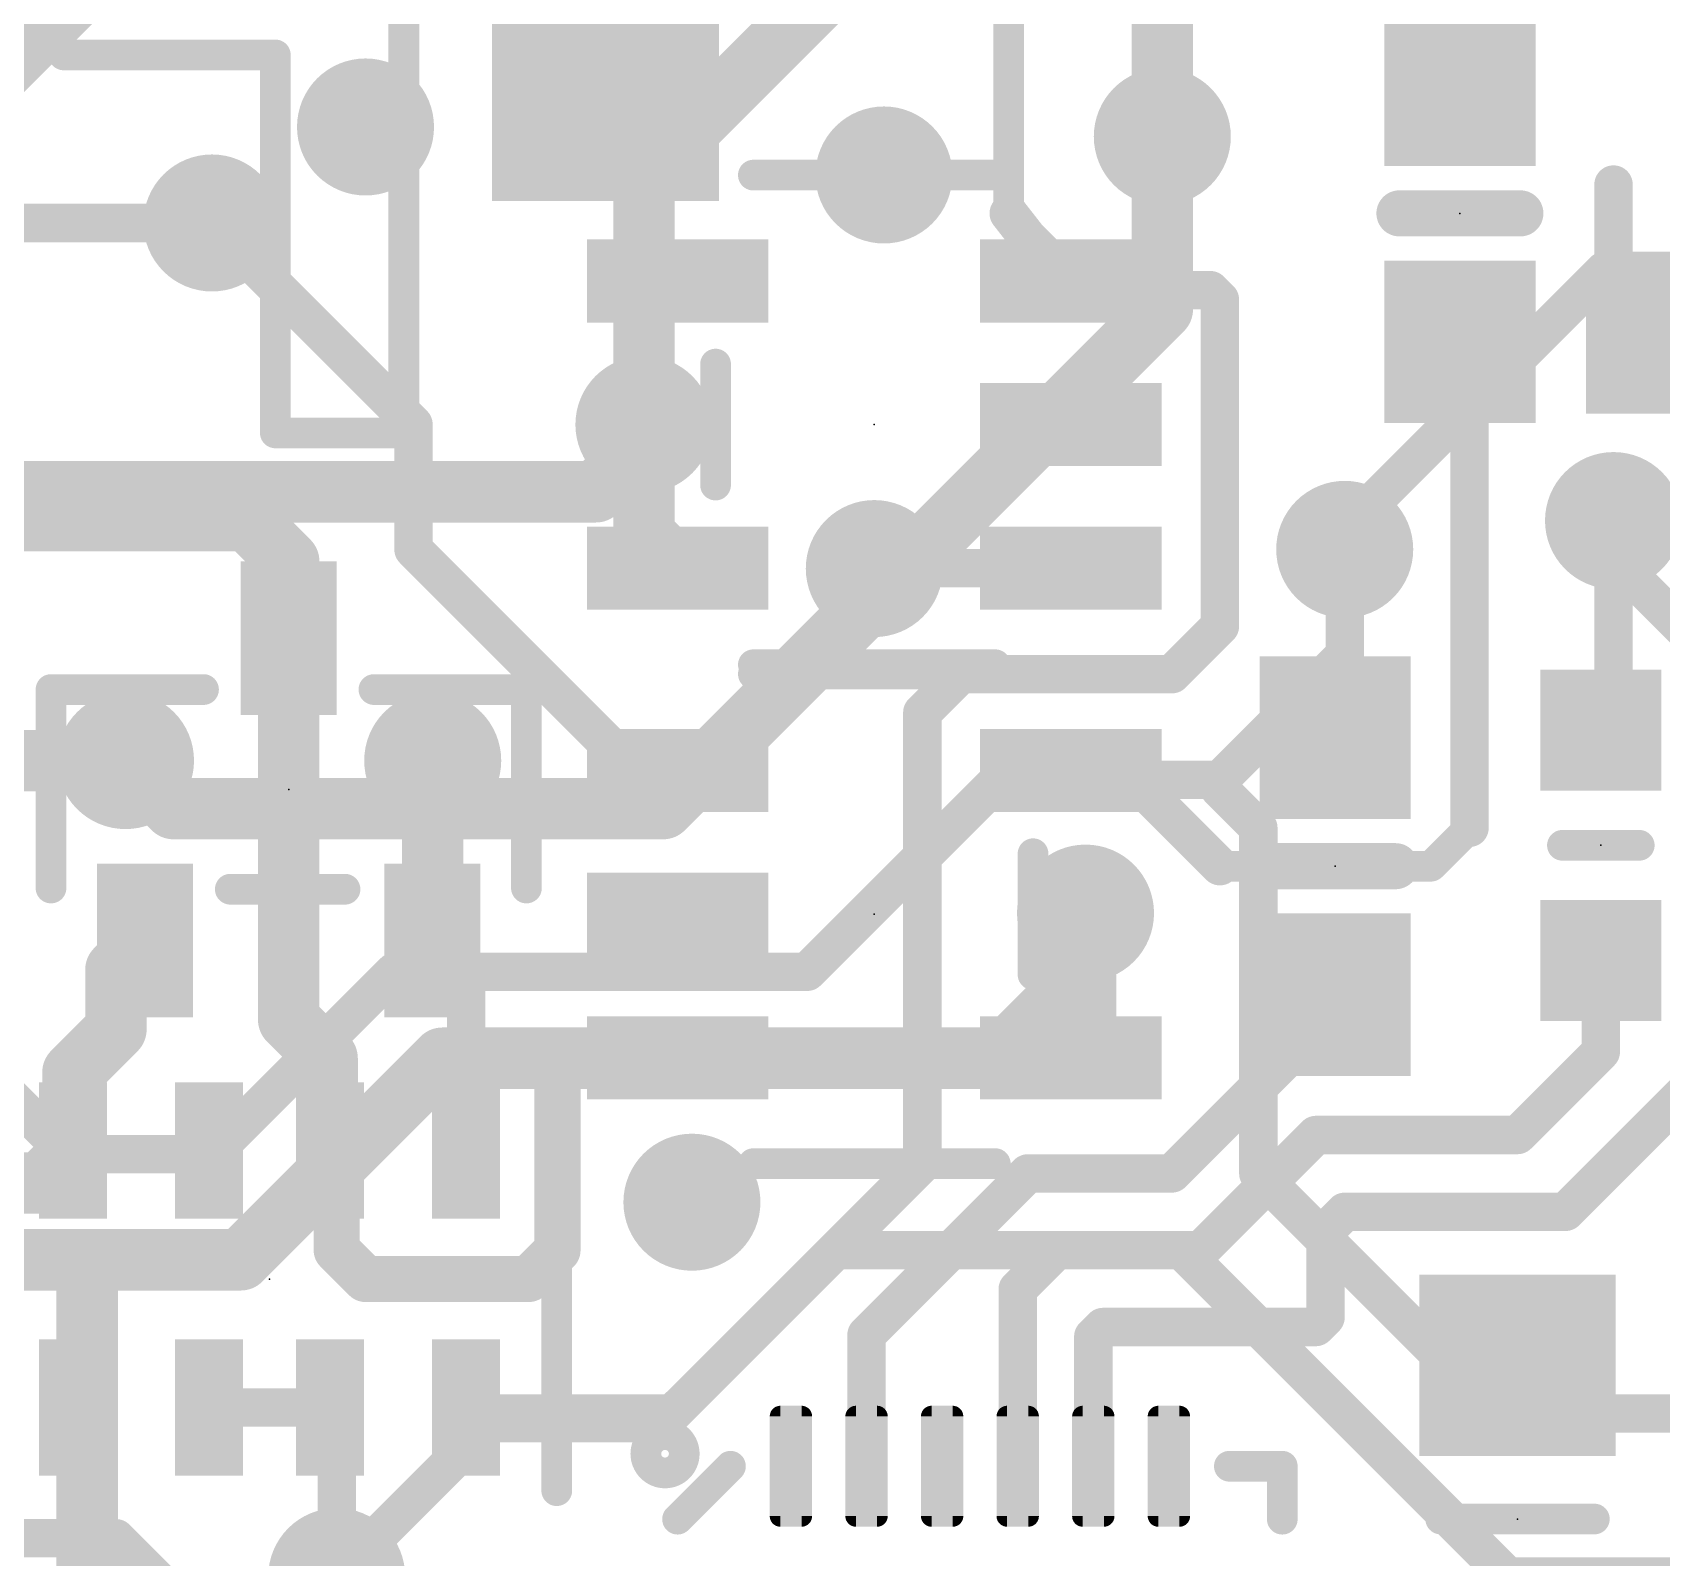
# Model space of a CAD drawing. Extents: x -6.8 to 60.3, y -8.9 to 34.9.
# Drawn here: x 12.34 to 23.11, y 7.37 to 17.45 of the extents above; entities that cross this region are included whole.
import ezdxf

# ---------------------------------------------------------------- set-up
doc = ezdxf.new("R2010")
doc.units = 0
for name, color, linetype in [('1', 12, 'CONTINUOUS'), ('16', 132, 'CONTINUOUS'), ('18', 110, 'CONTINUOUS'), ('21', 40, 'CONTINUOUS'), ('23', 40, 'CONTINUOUS')]:
    doc.layers.add(name, color=color, linetype=linetype)

# ---------------------------------------------------------------- blocks, each defined once
blk = doc.blocks.new('RECT')
blk.add_solid([(-0.5, -0.5), (0.5, -0.5), (-0.5, 0.5), (0.5, 0.5)])
blk = doc.blocks.new('RECT128000X44800R50')
at = {"const_width": 0.07}
blk.add_lwpolyline([(0.365, -0.07), (0.365, 0.07, 0.4142), (0.33, 0.105), (-0.33, 0.105, 0.4142), (-0.365, 0.07), (-0.365, -0.07, 0.4142), (-0.33, -0.105), (0.33, -0.105, 0.4142)], format="xyb", close=True, dxfattribs=at)
blk.add_solid([(-0.3475, -0.0875), (0.3475, -0.0875), (-0.3475, 0.0875), (0.3475, 0.0875)])
blk = doc.blocks.new('ROUNDV')
at = {"const_width": 0.5}
blk.add_lwpolyline([(0, -0.25, 1), (0, 0.25, 1), (0, -0.25)], format="xyb", dxfattribs=at)

msp = doc.modelspace()

# ---------------------------------------------------------------- linework, layer by layer
at = {"layer": '1'}
for points, const_width in [([(18.796, 16.256), (18.796, 20.828)], 0.2032), ([(21.7805, 17.106), (21.7805, 18.2905)], 0.254), ([(11.684, 16.891), (12.7, 17.907)], 0.6096), ([(19.812, 18.05), (19.812, 16.764)], 0.4064), ([(16.129, 16.957), (16.576, 16.957)], 0.254), ([(22.7965, 15.4305), (22.7965, 16.4465)], 0.254), ([(18.796, 16.256), (18.923, 16.0931)], 0.254), ([(13.5255, 16.1925), (14.859, 14.859)], 0.254), ([(18.923, 16.0931), (19.2071, 15.809)], 0.254), ([(19.2071, 15.9385), (19.2071, 15.809)], 0.254), ([(19.1461, 15.875), (19.2071, 15.809)], 0.254), ([(19.3951, 15.748), (19.2071, 15.809)], 0.254), ([(19.3951, 15.748), (20.1295, 15.748)], 0.254), ([(20.1295, 15.748), (20.193, 15.6845)], 0.254), ([(20.193, 13.5255), (20.193, 15.6845)], 0.254), ([(21.844, 15.3425), (21.7805, 15.406)], 0.254), ([(23.153, 15.4305), (22.7965, 15.4305)], 0.254), ([(21.844, 12.192), (21.844, 15.3425)], 0.254), ([(14.859, 14.859), (14.859, 14.0335)], 0.254), ([(16.383, 14.1329), (16.383, 14.859)], 0.4064), ([(19.2071, 14.859), (19.4945, 14.859)], 0.4064), ([(13.764, 14.2235), (11.9385, 14.2235)], 0.4064), ([(13.764, 14.2235), (14.0335, 13.954)], 0.4064), ([(16.383, 14.1329), (16.6069, 13.909)], 0.4064), ([(22.7965, 12.9219), (22.7965, 14.224)], 0.254), ([(14.0335, 13.954), (14.0335, 13.446)], 0.4064), ([(14.859, 14.0335), (16.2585, 12.634)], 0.254), ([(21.0185, 12.8515), (21.0185, 14.0335)], 0.254), ([(18.0365, 13.909), (17.907, 13.9065)], 0.254), ([(19.0525, 13.909), (18.0365, 13.909)], 0.254), ([(19.2071, 13.909), (19.0525, 13.909)], 0.3048), ([(14.0335, 13.446), (14.0335, 10.922)], 0.4064), ([(19.8755, 13.208), (20.193, 13.5255)], 0.254), ([(18.2245, 12.954), (18.4785, 13.208)], 0.254), ([(18.4785, 13.208), (19.8755, 13.208)], 0.254), ([(18.2245, 9.9695), (18.2245, 12.954)], 0.254), ([(22.7127, 12.8381), (22.7965, 12.9219)], 0.254), ([(20.955, 12.788), (21.0185, 12.8515)], 0.254), ([(12.01, 12.6365), (12.954, 12.6365)], 0.4064), ([(14.986, 11.5755), (14.986, 12.6365)], 0.4064), ([(16.2585, 12.634), (16.2894, 12.5705)], 0.254), ([(16.2894, 12.5705), (16.6069, 12.5705)], 0.254), ([(19.2071, 12.5705), (19.5605, 12.5705)], 0.254), ([(19.5605, 12.5705), (20.193, 11.938)], 0.254), ([(21.59, 11.938), (21.844, 12.192)], 0.2032), ([(20.193, 11.938), (21.59, 11.938)], 0.2032), ([(14.9835, 11.446), (14.986, 11.5755)], 0.4064), ([(19.304, 10.7674), (19.304, 11.6277)], 0.4064), ([(12.8905, 11.253), (13.0835, 11.446)], 0.4064), ([(14.9835, 11.446), (15.2065, 11.223)], 0.254), ([(12.8905, 10.8585), (12.8905, 11.253)], 0.4064), ([(22.7127, 10.7112), (22.7127, 11.3141)], 0.254), ([(15.2065, 11.223), (15.2065, 10.0575)], 0.254), ([(20.955, 10.9855), (20.955, 11.088)], 0.254), ([(22.479, 9.652), (24.003, 11.176)], 0.254), ([(14.0335, 10.922), (14.2875, 10.668)], 0.4064), ([(19.8755, 9.906), (20.955, 10.9855)], 0.254), ([(12.6065, 10.5745), (12.8905, 10.8585)], 0.4064), ([(19.2071, 10.6705), (19.304, 10.7674)], 0.4064), ([(12.6065, 10.0575), (12.6065, 10.5745)], 0.4064), ([(14.2875, 10.668), (14.2875, 10.16)], 0.4064), ([(15.8115, 10.541), (15.9385, 10.668)], 0.3048), ([(15.9385, 10.668), (16.6044, 10.668)], 0.3048), ([(16.6044, 10.668), (16.6069, 10.6705)], 0.3048), ([(22.1615, 10.16), (22.7127, 10.7112)], 0.254), ([(15.8115, 9.398), (15.8115, 10.541)], 0.3048), ([(14.2875, 10.16), (14.2875, 10.013)], 0.4064), ([(12.6065, 10.0575), (12.3915, 9.8425)], 0.4064), ([(14.3065, 10.141), (14.2875, 10.16)], 0.3048), ([(14.3065, 10.0575), (14.3065, 10.141)], 0.3048), ([(20.066, 9.398), (20.828, 10.16)], 0.254), ([(20.828, 10.16), (22.1615, 10.16)], 0.254), ([(14.351, 10.013), (14.3065, 10.0575)], 0.3048), ([(14.351, 9.398), (14.351, 10.013)], 0.3048), ([(12.3915, 9.8425), (11.2395, 9.8425)], 0.4064), ([(18.2245, 9.9695), (16.637, 8.382)], 0.254), ([(18.923, 9.906), (17.8555, 8.8385)], 0.254), ([(18.923, 9.906), (19.8755, 9.906)], 0.254), ([(20.8915, 9.525), (21.0185, 9.652)], 0.254), ([(21.0185, 9.652), (22.479, 9.652)], 0.254), ([(20.8915, 8.9535), (20.8915, 9.525)], 0.254), ([(14.5415, 9.2075), (14.351, 9.398)], 0.3048), ([(15.621, 9.2075), (15.8115, 9.398)], 0.3048), ([(18.8555, 9.14), (19.1135, 9.398)], 0.254), ([(19.1135, 9.398), (20.066, 9.398)], 0.254), ([(15.621, 9.2075), (14.5415, 9.2075)], 0.3048), ([(18.8555, 7.969), (18.8555, 9.14)], 0.254), ([(20.828, 8.89), (20.8915, 8.9535)], 0.254), ([(17.8555, 8.8385), (17.8555, 7.969)], 0.254), ([(19.419, 8.89), (19.3555, 8.8265)], 0.254), ([(19.3555, 8.8265), (19.3555, 7.969)], 0.254), ([(19.419, 8.89), (20.828, 8.89)], 0.254), ([(13.5065, 8.3575), (14.3065, 8.3575)], 0.254), ([(14.3065, 8.3575), (14.351, 8.313)], 0.254), ([(14.351, 8.313), (14.351, 7.239)], 0.254), ([(15.24, 8.3575), (15.2065, 8.3575)], 0.254), ([(15.24, 8.3185), (15.24, 8.3575)], 0.254), ([(16.5645, 8.3185), (15.24, 8.3185)], 0.254), ([(16.637, 8.382), (16.5645, 8.3185)], 0.254), ([(9.779, 7.493), (12.8905, 7.493)], 0.254), ([(12.8905, 7.493), (13.97, 6.4135)], 0.254)]:
    msp.add_lwpolyline(points, dxfattribs=dict(at, const_width=const_width))
for points, const_width in [([(21.717, 17.106, 1), (21.844, 17.106)], 0.127), ([(16.129, 17.0205, 1), (16.129, 16.8935)], 0.127), ([(16.576, 16.8935, 1), (16.576, 17.0205)], 0.127), ([(19.7104, 16.764, 1), (19.9136, 16.764)], 0.2032), ([(22.86, 16.4465, 1), (22.733, 16.4465)], 0.127), ([(18.8461, 16.295, 1), (18.7459, 16.217)], 0.127), ([(13.5704, 16.2374, 1), (13.4806, 16.1476)], 0.127), ([(18.7452, 16.256, 1), (18.8468, 16.256)], 0.1016), ([(18.9679, 16.138, 1), (18.8781, 16.0482)], 0.127), ([(18.8729, 16.0541, 1), (18.9731, 16.1321)], 0.127), ([(19.2706, 15.9385, 1), (19.1436, 15.9385)], 0.127), ([(19.1927, 15.9181, 1), (19.0995, 15.8319)], 0.127), ([(19.2267, 15.8694, 1), (19.1875, 15.7486)], 0.127), ([(19.1436, 15.809, 1), (19.2706, 15.809)], 0.127), ([(19.1605, 15.7659, 1), (19.2537, 15.8521)], 0.127), ([(19.1622, 15.7641, 1), (19.252, 15.8539)], 0.127), ([(19.3951, 15.8115, 1), (19.3951, 15.6845)], 0.127), ([(19.3755, 15.6876, 1), (19.4147, 15.8084)], 0.127), ([(20.1744, 15.7929, 1), (20.0846, 15.7031)], 0.127), ([(20.1295, 15.6845, 1), (20.1295, 15.8115)], 0.127), ([(20.2565, 15.6845, 1), (20.1295, 15.6845)], 0.127), ([(20.1481, 15.6396, 1), (20.2379, 15.7294)], 0.127), ([(21.8254, 15.4509, 1), (21.7356, 15.3611)], 0.127), ([(22.7965, 15.494, 1), (22.7965, 15.367)], 0.127), ([(23.153, 15.367, 1), (23.153, 15.494)], 0.127), ([(21.9075, 15.3425, 1), (21.7805, 15.3425)], 0.127), ([(21.7991, 15.2976, 1), (21.8889, 15.3874)], 0.127), ([(22.733, 15.4305, 1), (22.86, 15.4305)], 0.127), ([(14.9225, 14.859, 1), (14.7955, 14.859)], 0.127), ([(16.4846, 14.859, 1), (16.2814, 14.859)], 0.2032), ([(19.2071, 14.9606, 1), (19.2071, 14.7574)], 0.2032), ([(19.4945, 14.7574, 1), (19.4945, 14.9606)], 0.2032), ([(14.8141, 14.8141, 1), (14.9039, 14.9039)], 0.127), ([(13.8358, 14.2953, 1), (13.6922, 14.1517)], 0.2032), ([(13.764, 14.1219, 1), (13.764, 14.3251)], 0.2032), ([(16.4548, 14.2047, 1), (16.3112, 14.0611)], 0.2032), ([(22.86, 14.224, 1), (22.733, 14.224)], 0.127), ([(16.2814, 14.1329, 1), (16.4846, 14.1329)], 0.2032), ([(14.1351, 13.954, 1), (13.9319, 13.954)], 0.2032), ([(13.9617, 13.8822, 1), (14.1053, 14.0258)], 0.2032), ([(14.9039, 14.0784, 1), (14.8141, 13.9886)], 0.127), ([(21.082, 14.0335, 1), (20.955, 14.0335)], 0.127), ([(14.7955, 14.0335, 1), (14.9225, 14.0335)], 0.127), ([(16.5351, 13.8372, 1), (16.6787, 13.9808)], 0.2032), ([(17.9058, 13.97, 1), (17.9082, 13.843)], 0.127), ([(18.0365, 13.9725, 1), (18.0365, 13.8455)], 0.127), ([(18.0377, 13.8455, 1), (18.0353, 13.9725)], 0.127), ([(19.0525, 13.9852, 1), (19.0525, 13.8328)], 0.1524), ([(19.0525, 13.8455, 1), (19.0525, 13.9725)], 0.127), ([(19.2071, 13.8328, 1), (19.2071, 13.9852)], 0.1524), ([(14.1351, 13.446, 1), (13.9319, 13.446)], 0.2032), ([(20.1295, 13.5255, 1), (20.2565, 13.5255)], 0.127), ([(20.2379, 13.4806, 1), (20.1481, 13.5704)], 0.127), ([(13.9319, 13.446, 1), (14.1351, 13.446)], 0.2032), ([(18.4785, 13.2715, 1), (18.4785, 13.1445)], 0.127), ([(18.5234, 13.1631, 1), (18.4336, 13.2529)], 0.127), ([(19.8306, 13.2529, 1), (19.9204, 13.1631)], 0.127), ([(19.8755, 13.1445, 1), (19.8755, 13.2715)], 0.127), ([(18.288, 12.954, 1), (18.161, 12.954)], 0.127), ([(18.1796, 12.9989, 1), (18.2694, 12.9091)], 0.127), ([(22.8414, 12.877, 1), (22.7516, 12.9668)], 0.127), ([(21.0634, 12.8066, 1), (20.9736, 12.8964)], 0.127), ([(22.6678, 12.883, 1), (22.7576, 12.7932)], 0.127), ([(22.733, 12.9219, 1), (22.86, 12.9219)], 0.127), ([(12.954, 12.5349, 1), (12.954, 12.7381)], 0.2032), ([(15.0876, 12.6365, 1), (14.8844, 12.6365)], 0.2032), ([(20.9101, 12.8329, 1), (20.9999, 12.7431)], 0.127), ([(20.955, 12.8515, 1), (21.082, 12.8515)], 0.127), ([(16.3156, 12.6618, 1), (16.2014, 12.6062)], 0.127), ([(16.2136, 12.5891, 1), (16.3034, 12.6789)], 0.127), ([(16.2894, 12.634, 1), (16.2894, 12.507)], 0.127), ([(16.2323, 12.5427, 1), (16.3465, 12.5983)], 0.127), ([(16.6069, 12.507, 1), (16.6069, 12.634)], 0.127), ([(19.2071, 12.634, 1), (19.2071, 12.507)], 0.127), ([(19.6054, 12.6154, 1), (19.5156, 12.5256)], 0.127), ([(19.5605, 12.507, 1), (19.5605, 12.634)], 0.127), ([(21.8799, 12.1561, 1), (21.8081, 12.2279)], 0.1016), ([(21.7805, 12.192, 1), (21.9075, 12.192)], 0.127), ([(20.1481, 11.8931, 1), (20.2379, 11.9829)], 0.127), ([(20.193, 11.9888, 1), (20.193, 11.8872)], 0.1016), ([(21.5541, 11.9739, 1), (21.6259, 11.9021)], 0.1016), ([(21.59, 11.8872, 1), (21.59, 11.9888)], 0.1016), ([(15.0876, 11.5735, 1), (14.8844, 11.5775)], 0.2032), ([(19.4056, 11.6277, 1), (19.2024, 11.6277)], 0.2032), ([(13.1553, 11.3742, 1), (13.0117, 11.5178)], 0.2032), ([(14.8844, 11.5755, 1), (15.0876, 11.5755)], 0.2032), ([(14.8819, 11.448, 1), (15.0851, 11.444)], 0.2032), ([(15.0284, 11.4909, 1), (14.9386, 11.4011)], 0.127), ([(12.9921, 11.253, 1), (12.7889, 11.253)], 0.2032), ([(12.8187, 11.3248, 1), (12.9623, 11.1812)], 0.2032), ([(22.7762, 11.3141, 1), (22.6492, 11.3141)], 0.127), ([(15.27, 11.223, 1), (15.143, 11.223)], 0.127), ([(15.1616, 11.1781, 1), (15.2514, 11.2679)], 0.127), ([(21.0185, 11.088, 1), (20.8915, 11.088)], 0.127), ([(14.1053, 10.9938, 1), (13.9617, 10.8502)], 0.2032), ([(20.9999, 10.9406, 1), (20.9101, 11.0304)], 0.127), ([(12.9623, 10.7867, 1), (12.8187, 10.9303)], 0.2032), ([(13.9319, 10.922, 1), (14.1351, 10.922)], 0.2032), ([(20.8915, 10.9855, 1), (21.0185, 10.9855)], 0.127), ([(12.7889, 10.8585, 1), (12.9921, 10.8585)], 0.2032), ([(19.3758, 10.6956, 1), (19.2322, 10.8392)], 0.2032), ([(12.7081, 10.5745, 1), (12.5049, 10.5745)], 0.2032), ([(14.3891, 10.668, 1), (14.1859, 10.668)], 0.2032), ([(14.2157, 10.5962, 1), (14.3593, 10.7398)], 0.2032), ([(15.9385, 10.7442, 1), (15.9385, 10.5918)], 0.1524), ([(15.9924, 10.6141, 1), (15.8846, 10.7219)], 0.1524), ([(16.5505, 10.7219, 1), (16.6583, 10.6141)], 0.1524), ([(16.6608, 10.6166, 1), (16.553, 10.7244)], 0.1524), ([(16.6044, 10.5918, 1), (16.6044, 10.7442)], 0.1524), ([(19.1353, 10.7423, 1), (19.2789, 10.5987)], 0.2032), ([(19.2024, 10.7674, 1), (19.4056, 10.7674)], 0.2032), ([(22.6492, 10.7112, 1), (22.7762, 10.7112)], 0.127), ([(22.7576, 10.6663, 1), (22.6678, 10.7561)], 0.127), ([(12.5347, 10.6463, 1), (12.6783, 10.5027)], 0.2032), ([(15.8877, 10.541, 1), (15.7353, 10.541)], 0.1524), ([(15.7576, 10.5949, 1), (15.8654, 10.4871)], 0.1524), ([(14.3891, 10.16, 1), (14.1859, 10.16)], 0.2032), ([(12.6783, 9.9857, 1), (12.5347, 10.1293)], 0.2032), ([(14.1859, 10.16, 1), (14.3891, 10.16)], 0.2032), ([(14.3414, 10.2139, 1), (14.2336, 10.1061)], 0.1524), ([(14.3827, 10.141, 1), (14.2303, 10.141)], 0.1524), ([(14.2526, 10.0871, 1), (14.3604, 10.1949)], 0.1524), ([(20.828, 10.2235, 1), (20.828, 10.0965)], 0.127), ([(20.8729, 10.1151, 1), (20.7831, 10.2049)], 0.127), ([(22.1166, 10.2049, 1), (22.2064, 10.1151)], 0.127), ([(22.1615, 10.0965, 1), (22.1615, 10.2235)], 0.127), ([(12.5049, 10.0575, 1), (12.7081, 10.0575)], 0.2032), ([(14.3604, 10.1114, 1), (14.2526, 10.0036)], 0.1524), ([(14.2303, 10.0575, 1), (14.3827, 10.0575)], 0.1524), ([(14.4272, 10.013, 1), (14.2748, 10.013)], 0.1524), ([(14.2971, 9.9591, 1), (14.4049, 10.0669)], 0.1524), ([(12.3915, 9.7409, 1), (12.3915, 9.9441)], 0.2032), ([(14.1859, 10.013, 1), (14.3891, 10.013)], 0.2032), ([(15.143, 10.0575, 1), (15.27, 10.0575)], 0.127), ([(18.161, 9.9695, 1), (18.288, 9.9695)], 0.127), ([(18.2694, 9.9246, 1), (18.1796, 10.0144)], 0.127), ([(18.923, 9.9695, 1), (18.923, 9.8425)], 0.127), ([(18.9679, 9.8611, 1), (18.8781, 9.9509)], 0.127), ([(19.8755, 9.8425, 1), (19.8755, 9.9695)], 0.127), ([(12.3197, 9.9143, 1), (12.4633, 9.7707)], 0.2032), ([(19.8306, 9.9509, 1), (19.9204, 9.8611)], 0.127), ([(21.0185, 9.7155, 1), (21.0185, 9.5885)], 0.127), ([(21.0634, 9.6071, 1), (20.9736, 9.6969)], 0.127), ([(22.4341, 9.6969, 1), (22.5239, 9.6071)], 0.127), ([(22.479, 9.5885, 1), (22.479, 9.7155)], 0.127), ([(20.955, 9.525, 1), (20.828, 9.525)], 0.127), ([(20.8466, 9.5699, 1), (20.9364, 9.4801)], 0.127), ([(14.4049, 9.4519, 1), (14.2971, 9.3441)], 0.1524), ([(15.8654, 9.3441, 1), (15.7576, 9.4519)], 0.1524), ([(19.1135, 9.4615, 1), (19.1135, 9.3345)], 0.127), ([(19.1584, 9.3531, 1), (19.0686, 9.4429)], 0.127), ([(20.0211, 9.4429, 1), (20.1109, 9.3531)], 0.127), ([(20.066, 9.3345, 1), (20.066, 9.4615)], 0.127), ([(14.2748, 9.398, 1), (14.4272, 9.398)], 0.1524), ([(15.7353, 9.398, 1), (15.8877, 9.398)], 0.1524), ([(14.5415, 9.2837, 1), (14.5415, 9.1313)], 0.1524), ([(14.4876, 9.1536, 1), (14.5954, 9.2614)], 0.1524), ([(15.5671, 9.2614, 1), (15.6749, 9.1536)], 0.1524), ([(15.621, 9.1313, 1), (15.621, 9.2837)], 0.1524), ([(18.919, 9.14, 1), (18.792, 9.14)], 0.127), ([(18.8106, 9.1849, 1), (18.9004, 9.0951)], 0.127), ([(20.9364, 8.9086, 1), (20.8466, 8.9984)], 0.127), ([(17.919, 8.8385, 1), (17.792, 8.8385)], 0.127), ([(17.8106, 8.8834, 1), (17.9004, 8.7936)], 0.127), ([(19.419, 8.8265, 1), (19.292, 8.8265)], 0.127), ([(19.419, 8.9535, 1), (19.419, 8.8265)], 0.127), ([(19.4639, 8.8451, 1), (19.3741, 8.9349)], 0.127), ([(20.7831, 8.9349, 1), (20.8729, 8.8451)], 0.127), ([(20.828, 8.8265, 1), (20.828, 8.9535)], 0.127), ([(20.828, 8.9535, 1), (20.955, 8.9535)], 0.127), ([(19.3106, 8.8714, 1), (19.4004, 8.7816)], 0.127), ([(13.5065, 8.421, 1), (13.5065, 8.294)], 0.127), ([(14.3514, 8.4024, 1), (14.2616, 8.3126)], 0.127), ([(14.4145, 8.313, 1), (14.2875, 8.313)], 0.127), ([(14.3061, 8.2681, 1), (14.3959, 8.3579)], 0.127), ([(14.3065, 8.294, 1), (14.3065, 8.421)], 0.127), ([(15.2065, 8.421, 1), (15.2065, 8.294)], 0.127), ([(15.3035, 8.3575, 1), (15.1765, 8.3575)], 0.127), ([(15.24, 8.382, 1), (15.24, 8.255)], 0.127), ([(15.24, 8.294, 1), (15.24, 8.421)], 0.127), ([(16.5227, 8.3663, 1), (16.6063, 8.2707)], 0.127), ([(16.5645, 8.255, 1), (16.5645, 8.382)], 0.127), ([(16.5921, 8.4269, 1), (16.6819, 8.3371)], 0.127), ([(16.6788, 8.3342, 1), (16.5952, 8.4298)], 0.127), ([(15.1765, 8.3185, 1), (15.3035, 8.3185)], 0.127), ([(17.792, 7.969, 1), (17.919, 7.969)], 0.127), ([(18.792, 7.969, 1), (18.919, 7.969)], 0.127), ([(19.292, 7.969, 1), (19.419, 7.969)], 0.127), ([(12.9354, 7.5379, 1), (12.8456, 7.4481)], 0.127), ([(12.8905, 7.4295, 1), (12.8905, 7.5565)], 0.127)]:
    msp.add_lwpolyline(points, format="xyb", dxfattribs=dict(at, const_width=const_width))
at = {"layer": '16'}
for points, const_width in [([(16.383, 16.51), (18.161, 18.288)], 0.4064), ([(19.812, 16.764), (19.812, 15.621)], 0.4064), ([(16.383, 16.51), (16.383, 14.859)], 0.4064), ([(10.6553, 16.1925), (13.5255, 16.1925)], 0.254), ([(22.733, 15.875), (21.0185, 14.1605)], 0.254), ([(22.733, 15.875), (24.384, 15.875)], 0.254), ([(19.812, 15.621), (18.0023, 13.8113)], 0.4064), ([(16.383, 14.732), (16.383, 14.859)], 0.4064), ([(16.0655, 14.4145), (16.383, 14.732)], 0.4064), ([(9.7155, 14.4145), (16.0655, 14.4145)], 0.4064), ([(22.7965, 13.97), (22.7965, 14.224)], 0.254), ([(21.0185, 14.1605), (21.0185, 14.0335)], 0.254), ([(21.0185, 13.335), (21.0185, 14.0335)], 0.254), ([(18.0023, 13.8113), (16.51, 12.319)], 0.4064), ([(17.907, 13.9065), (18.0023, 13.8113)], 0.3048), ([(23.495, 13.2715), (22.7965, 13.97)], 0.254), ([(20.193, 12.5095), (21.0185, 13.335)], 0.254), ([(12.954, 12.6365), (13.2715, 12.319)], 0.4064), ([(14.986, 12.319), (14.986, 12.6365)], 0.4064), ([(17.4625, 11.2395), (18.7325, 12.5095)], 0.254), ([(18.7325, 12.5095), (20.193, 12.5095)], 0.254), ([(20.193, 12.446), (20.193, 12.5095)], 0.254), ([(13.2715, 12.319), (14.986, 12.319)], 0.4064), ([(14.986, 12.319), (16.51, 12.319)], 0.4064), ([(20.447, 12.192), (20.193, 12.446)], 0.254), ([(20.447, 9.906), (20.447, 12.192)], 0.254), ([(19.304, 11.2395), (19.304, 11.6277)], 0.4064), ([(18.7325, 10.668), (19.304, 11.2395)], 0.4064), ([(13.5255, 10.033), (14.732, 11.2395)], 0.254), ([(14.732, 11.2395), (17.4625, 11.2395)], 0.254), ([(11.811, 10.795), (12.573, 10.033)], 0.254), ([(15.0495, 10.668), (13.716, 9.3345)], 0.4064), ([(15.0495, 10.668), (18.7325, 10.668)], 0.4064), ([(12.573, 10.033), (13.5255, 10.033)], 0.254), ([(22.0345, 8.3185), (20.447, 9.906)], 0.254), ([(11.7475, 9.3345), (12.7, 9.3345)], 0.4064), ([(12.7, 9.3345), (13.716, 9.3345)], 0.4064), ([(12.7, 6.0325), (12.7, 9.3345)], 0.4064), ([(17.653, 9.398), (16.51, 8.255)], 0.254), ([(17.653, 9.398), (19.939, 9.398)], 0.254), ([(19.939, 9.398), (22.098, 7.239)], 0.254), ([(22.0345, 8.3185), (27.813, 8.3185)], 0.254), ([(15.367, 8.255), (14.351, 7.239)], 0.254), ([(16.51, 8.255), (15.367, 8.255)], 0.254), ([(22.098, 7.239), (28.6385, 7.239)], 0.254)]:
    msp.add_lwpolyline(points, dxfattribs=dict(at, const_width=const_width))
for points, const_width in [([(19.9136, 16.764, 1), (19.7104, 16.764)], 0.2032), ([(16.4846, 16.51, 1), (16.2814, 16.51)], 0.2032), ([(16.3112, 16.5818, 1), (16.4548, 16.4382)], 0.2032), ([(13.5255, 16.129, 1), (13.5255, 16.256)], 0.127), ([(22.733, 15.9385, 1), (22.733, 15.8115)], 0.127), ([(22.7779, 15.8301, 1), (22.6881, 15.9199)], 0.127), ([(19.8838, 15.5492, 1), (19.7402, 15.6928)], 0.2032), ([(19.7104, 15.621, 1), (19.9136, 15.621)], 0.2032), ([(16.4846, 14.859, 1), (16.2814, 14.859)], 0.2032), ([(16.2814, 14.859, 1), (16.4846, 14.859)], 0.2032), ([(16.4548, 14.6602, 1), (16.3112, 14.8038)], 0.2032), ([(16.2814, 14.732, 1), (16.4846, 14.732)], 0.2032), ([(15.9937, 14.4863, 1), (16.1373, 14.3427)], 0.2032), ([(16.0655, 14.3129, 1), (16.0655, 14.5161)], 0.2032), ([(22.86, 14.224, 1), (22.733, 14.224)], 0.127), ([(21.082, 14.1605, 1), (20.955, 14.1605)], 0.127), ([(20.9736, 14.2054, 1), (21.0634, 14.1156)], 0.127), ([(21.082, 14.0335, 1), (20.955, 14.0335)], 0.127), ([(17.9609, 13.9604, 1), (17.8531, 13.8526)], 0.1524), ([(18.0741, 13.7394, 1), (17.9304, 13.8831)], 0.2032), ([(20.955, 14.0335, 1), (21.082, 14.0335)], 0.127), ([(22.8414, 14.0149, 1), (22.7516, 13.9251)], 0.127), ([(22.733, 13.97, 1), (22.86, 13.97)], 0.127), ([(17.9304, 13.8831, 1), (18.0741, 13.7394)], 0.2032), ([(17.9484, 13.7574, 1), (18.0561, 13.8651)], 0.1524), ([(20.955, 13.335, 1), (21.082, 13.335)], 0.127), ([(21.0634, 13.2901, 1), (20.9736, 13.3799)], 0.127), ([(13.0258, 12.7083, 1), (12.8822, 12.5647)], 0.2032), ([(15.0876, 12.6365, 1), (14.8844, 12.6365)], 0.2032), ([(18.7325, 12.573, 1), (18.7325, 12.446)], 0.127), ([(18.7774, 12.4646, 1), (18.6876, 12.5544)], 0.127), ([(20.2565, 12.5095, 1), (20.1295, 12.5095)], 0.127), ([(20.1481, 12.5544, 1), (20.2379, 12.4646)], 0.127), ([(20.193, 12.446, 1), (20.193, 12.573)], 0.127), ([(13.2715, 12.4206, 1), (13.2715, 12.2174)], 0.2032), ([(14.986, 12.4206, 1), (14.986, 12.2174)], 0.2032), ([(14.986, 12.2174, 1), (14.986, 12.4206)], 0.2032), ([(16.51, 12.2174, 1), (16.51, 12.4206)], 0.2032), ([(20.2379, 12.4909, 1), (20.1481, 12.4011)], 0.127), ([(20.1295, 12.446, 1), (20.2565, 12.446)], 0.127), ([(13.1997, 12.2472, 1), (13.3433, 12.3908)], 0.2032), ([(14.8844, 12.319, 1), (15.0876, 12.319)], 0.2032), ([(16.4382, 12.3908, 1), (16.5818, 12.2472)], 0.2032), ([(20.5105, 12.192, 1), (20.3835, 12.192)], 0.127), ([(20.4021, 12.1471, 1), (20.4919, 12.2369)], 0.127), ([(19.4056, 11.6277, 1), (19.2024, 11.6277)], 0.2032), ([(19.3758, 11.1677, 1), (19.2322, 11.3113)], 0.2032), ([(14.732, 11.303, 1), (14.732, 11.176)], 0.127), ([(14.7769, 11.1946, 1), (14.6871, 11.2844)], 0.127), ([(17.4176, 11.2844, 1), (17.5074, 11.1946)], 0.127), ([(17.4625, 11.176, 1), (17.4625, 11.303)], 0.127), ([(19.2024, 11.2395, 1), (19.4056, 11.2395)], 0.2032), ([(15.0495, 10.7696, 1), (15.0495, 10.5664)], 0.2032), ([(15.1213, 10.5962, 1), (14.9777, 10.7398)], 0.2032), ([(18.6607, 10.7398, 1), (18.8043, 10.5962)], 0.2032), ([(18.7325, 10.5664, 1), (18.7325, 10.7696)], 0.2032), ([(12.573, 10.0965, 1), (12.573, 9.9695)], 0.127), ([(12.5281, 9.9881, 1), (12.6179, 10.0779)], 0.127), ([(13.4806, 10.0779, 1), (13.5704, 9.9881)], 0.127), ([(13.5255, 9.9695, 1), (13.5255, 10.0965)], 0.127), ([(20.4919, 9.9509, 1), (20.4021, 9.8611)], 0.127), ([(20.3835, 9.906, 1), (20.5105, 9.906)], 0.127), ([(12.7, 9.4361, 1), (12.7, 9.2329)], 0.2032), ([(12.8016, 9.3345, 1), (12.5984, 9.3345)], 0.2032), ([(12.7, 9.2329, 1), (12.7, 9.4361)], 0.2032), ([(13.6442, 9.4063, 1), (13.7878, 9.2627)], 0.2032), ([(13.716, 9.2329, 1), (13.716, 9.4361)], 0.2032), ([(17.653, 9.4615, 1), (17.653, 9.3345)], 0.127), ([(17.6979, 9.3531, 1), (17.6081, 9.4429)], 0.127), ([(19.9839, 9.4429, 1), (19.8941, 9.3531)], 0.127), ([(19.939, 9.3345, 1), (19.939, 9.4615)], 0.127), ([(22.0345, 8.382, 1), (22.0345, 8.255)], 0.127), ([(21.9896, 8.2736, 1), (22.0794, 8.3634)], 0.127), ([(15.367, 8.3185, 1), (15.367, 8.1915)], 0.127), ([(15.4119, 8.2101, 1), (15.3221, 8.2999)], 0.127), ([(16.4651, 8.2999, 1), (16.5549, 8.2101)], 0.127), ([(16.51, 8.1915, 1), (16.51, 8.3185)], 0.127), ([(22.098, 7.3025, 1), (22.098, 7.1755)], 0.127)]:
    msp.add_lwpolyline(points, format="xyb", dxfattribs=dict(at, const_width=const_width))
at = {"layer": '21'}
for points, const_width in [([(14.795, 18.804), (14.795, 14.804)], 0.2032), ([(13.945, 17.304), (12.545, 17.304)], 0.2032), ([(13.945, 14.804), (13.945, 17.304)], 0.2032), ([(17.107, 16.509), (18.707, 16.509)], 0.2032), ([(22.1805, 16.256), (21.3805, 16.256)], 0.3048), ([(16.857, 14.459), (16.857, 15.259)], 0.2032), ([(14.795, 14.804), (13.945, 14.804)], 0.2032), ([(18.707, 13.2705), (17.107, 13.2705)], 0.2032), ([(17.107, 13.209), (18.707, 13.209)], 0.2032), ([(12.4611, 11.7936), (12.4611, 13.1064)], 0.2032), ([(12.4611, 13.1064), (13.4699, 13.1064)], 0.2032), ([(14.5971, 13.1064), (15.6059, 13.1064)], 0.2032), ([(15.6059, 13.1064), (15.6059, 11.7936)], 0.2032), ([(22.9667, 12.0761), (22.4587, 12.0761)], 0.2032), ([(18.957, 12.0205), (18.957, 11.2205)], 0.2032), ([(20.555, 11.938), (21.355, 11.938)], 0.3048), ([(14.4059, 11.7856), (13.6471, 11.7856)], 0.2032), ([(15.8065, 10.6075), (15.8065, 7.8075)], 0.2032), ([(18.707, 9.9705), (17.107, 9.9705)], 0.2032), ([(16.9555, 7.969), (16.6055, 7.619)], 0.2032), ([(20.6055, 7.969), (20.2555, 7.969)], 0.2032), ([(20.6055, 7.619), (20.6055, 7.969)], 0.2032), ([(21.6535, 7.62), (22.6695, 7.62)], 0.2032)]:
    msp.add_lwpolyline(points, dxfattribs=dict(at, const_width=const_width))
for points, const_width in [([(12.545, 17.3548, 1), (12.545, 17.2532)], 0.1016), ([(13.9958, 17.304, 1), (13.8942, 17.304)], 0.1016), ([(13.945, 17.2532, 1), (13.945, 17.3548)], 0.1016), ([(17.107, 16.5598, 1), (17.107, 16.4582)], 0.1016), ([(18.707, 16.4582, 1), (18.707, 16.5598)], 0.1016), ([(21.3805, 16.3322, 1), (21.3805, 16.1798)], 0.1524), ([(22.1805, 16.1798, 1), (22.1805, 16.3322)], 0.1524), ([(16.9078, 15.259, 1), (16.8062, 15.259)], 0.1016), ([(13.945, 14.8548, 1), (13.945, 14.7532)], 0.1016), ([(14.795, 14.7532, 1), (14.795, 14.8548)], 0.1016), ([(13.8942, 14.804, 1), (13.9958, 14.804)], 0.1016), ([(14.7442, 14.804, 1), (14.8458, 14.804)], 0.1016), ([(16.8062, 14.459, 1), (16.9078, 14.459)], 0.1016), ([(17.107, 13.3213, 1), (17.107, 13.2197)], 0.1016), ([(18.707, 13.2197, 1), (18.707, 13.3213)], 0.1016), ([(17.107, 13.2598, 1), (17.107, 13.1582)], 0.1016), ([(18.707, 13.1582, 1), (18.707, 13.2598)], 0.1016), ([(12.5119, 13.1064, 1), (12.4103, 13.1064)], 0.1016), ([(12.4611, 13.1572, 1), (12.4611, 13.0556)], 0.1016), ([(13.4699, 13.0556, 1), (13.4699, 13.1572)], 0.1016), ([(14.5971, 13.1572, 1), (14.5971, 13.0556)], 0.1016), ([(15.6567, 13.1064, 1), (15.5551, 13.1064)], 0.1016), ([(15.6059, 13.0556, 1), (15.6059, 13.1572)], 0.1016), ([(22.4587, 12.1269, 1), (22.4587, 12.0253)], 0.1016), ([(22.9667, 12.0253, 1), (22.9667, 12.1269)], 0.1016), ([(19.0078, 12.0205, 1), (18.9062, 12.0205)], 0.1016), ([(20.555, 12.0142, 1), (20.555, 11.8618)], 0.1524), ([(21.355, 11.8618, 1), (21.355, 12.0142)], 0.1524), ([(13.6471, 11.8364, 1), (13.6471, 11.7348)], 0.1016), ([(14.4059, 11.7348, 1), (14.4059, 11.8364)], 0.1016), ([(12.4103, 11.7936, 1), (12.5119, 11.7936)], 0.1016), ([(15.5551, 11.7936, 1), (15.6567, 11.7936)], 0.1016), ([(18.9062, 11.2205, 1), (19.0078, 11.2205)], 0.1016), ([(15.8573, 10.6075, 1), (15.7557, 10.6075)], 0.1016), ([(17.107, 10.0213, 1), (17.107, 9.9197)], 0.1016), ([(18.707, 9.9197, 1), (18.707, 10.0213)], 0.1016), ([(16.5227, 7.9248, 1), (16.5227, 8.1788, 1), (16.5227, 7.9248)], 0.2032), ([(16.9914, 7.9331, 1), (16.9196, 8.0049)], 0.1016), ([(20.2555, 8.0198, 1), (20.2555, 7.9182)], 0.1016), ([(20.6563, 7.969, 1), (20.5547, 7.969)], 0.1016), ([(20.6055, 7.9182, 1), (20.6055, 8.0198)], 0.1016), ([(15.7557, 7.8075, 1), (15.8573, 7.8075)], 0.1016), ([(16.5696, 7.6549, 1), (16.6414, 7.5831)], 0.1016), ([(20.5547, 7.619, 1), (20.6563, 7.619)], 0.1016), ([(21.6535, 7.6708, 1), (21.6535, 7.5692)], 0.1016), ([(22.6695, 7.5692, 1), (22.6695, 7.6708)], 0.1016)]:
    msp.add_lwpolyline(points, format="xyb", dxfattribs=dict(at, const_width=const_width))
at = {"layer": '23'}
for p in [(21.7805, 16.256), (17.907, 14.859), (14.0335, 12.446), (22.7127, 12.0761), (20.955, 11.938), (17.907, 11.6205), (13.9065, 9.2075), (22.1615, 7.62)]:
    msp.add_point(p, dxfattribs=at)

# ---------------------------------------------------------------- block references
at = {"layer": '1'}
for p, xscale, yscale, rotation in [((16.129, 16.957), 1.24, 1.5, 270), ((16.6069, 15.809), 0.55, 1.2, 90), ((19.2071, 15.809), 0.55, 1.2, 90), ((19.2071, 14.859), 0.55, 1.2, 90), ((16.6069, 13.909), 0.55, 1.2, 90), ((19.2071, 13.909), 0.55, 1.2, 90), ((22.7127, 12.8381), 0.8, 0.8, 270), ((16.6069, 12.5705), 0.55, 1.2, 270), ((19.2071, 12.5705), 0.55, 1.2, 270), ((16.6069, 11.6205), 0.55, 1.2, 270), ((22.7127, 11.3141), 0.8, 0.8, 270), ((16.6069, 10.6705), 0.55, 1.2, 270), ((19.2071, 10.6705), 0.55, 1.2, 270), ((12.6065, 10.0575), 0.45, 0.9, 180), ((13.5065, 10.0575), 0.45, 0.9, 180), ((14.3065, 10.0575), 0.45, 0.9, 180), ((15.2065, 10.0575), 0.45, 0.9, 180), ((22.1615, 8.636), 1.2, 1.3, 90), ((12.6065, 8.3575), 0.45, 0.9, 180), ((13.5065, 8.3575), 0.45, 0.9, 180), ((14.3065, 8.3575), 0.45, 0.9, 180), ((15.2065, 8.3575), 0.45, 0.9, 180)]:
    msp.add_blockref('RECT', p, dxfattribs=dict(at, xscale=xscale, yscale=yscale, rotation=rotation))
at = {"layer": '1', "xscale": 1.075}
for p, rotation in [((21.7805, 17.106), 270), ((21.7805, 15.406), 270), ((20.955, 12.788), 90), ((20.955, 11.088), 90)]:
    msp.add_blockref('RECT', p, dxfattribs=dict(at, rotation=rotation))
msp.add_blockref('RECT', (23.153, 15.4305), dxfattribs=at)
at = {"layer": '1', "xscale": 0.635, "yscale": 1.016}
for p in [(14.0335, 13.446), (13.0835, 11.446), (14.9835, 11.446)]:
    msp.add_blockref('RECT', p, dxfattribs=at)
at = {"layer": '1', "rotation": 270}
for p in [(17.3555, 7.969), (17.8555, 7.969), (18.3555, 7.969), (18.8555, 7.969), (19.3555, 7.969), (19.8555, 7.969)]:
    msp.add_blockref('RECT128000X44800R50', p, dxfattribs=at)
at = {"layer": '18', "xscale": 0.9064, "yscale": 0.9064}
for p in [(14.5415, 16.8275), (14.5415, 16.8275), (19.812, 16.764), (19.812, 16.764), (17.9705, 16.51), (17.9705, 16.51), (13.5255, 16.1925), (13.5255, 16.1925), (16.383, 14.859), (16.383, 14.859), (22.7965, 14.224), (22.7965, 14.224), (21.0185, 14.0335), (21.0185, 14.0335), (17.907, 13.9065), (17.907, 13.9065), (12.954, 12.6365), (12.954, 12.6365), (14.986, 12.6365), (14.986, 12.6365), (19.304, 11.6277), (19.304, 11.6277), (16.7005, 9.7155), (16.7005, 9.7155), (14.351, 7.239), (14.351, 7.239)]:
    msp.add_blockref('ROUNDV', p, dxfattribs=at)

doc.saveas('drawing.dxf')
